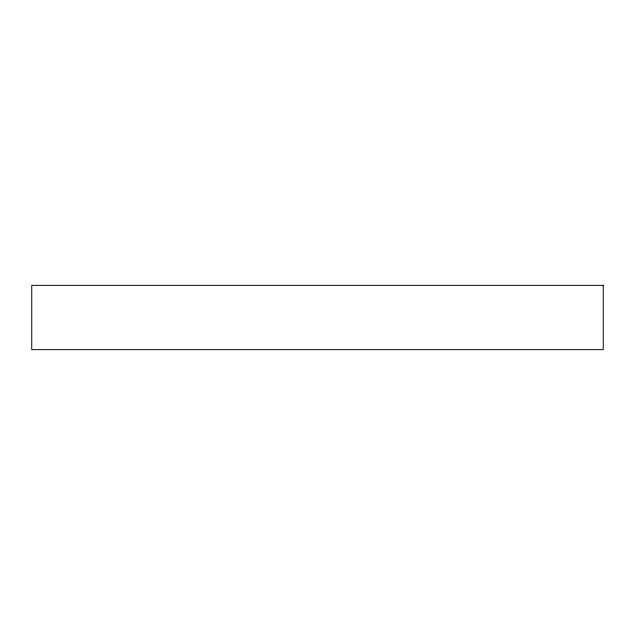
<?xml version="1.0" encoding="UTF-8"?>
<svg xmlns="http://www.w3.org/2000/svg" width="635" height="635" viewBox="0 0 635 635"><rect width="100%" height="100%" fill="white"/><g stroke="black" fill="none" stroke-linecap="round" stroke-linejoin="round"><path stroke-width="0.95" d="M603.25 285.353L31.75 285.353L31.75 349.647L603.25 349.647L603.25 285.353"/></g></svg>
